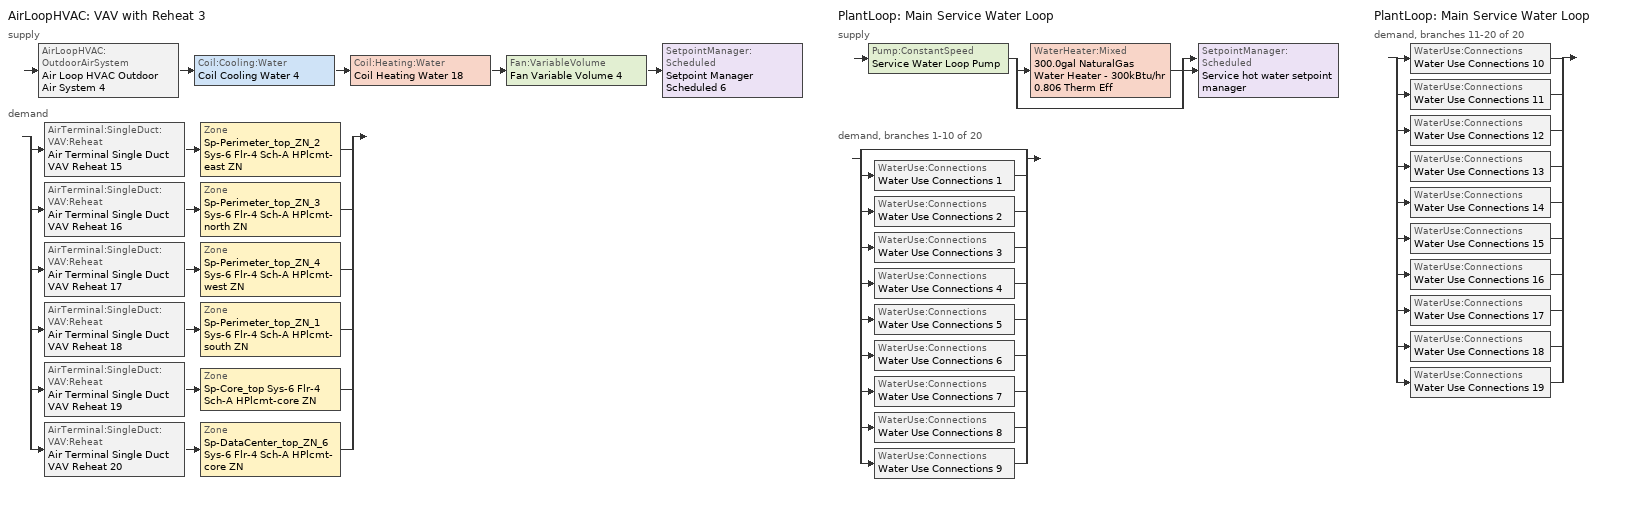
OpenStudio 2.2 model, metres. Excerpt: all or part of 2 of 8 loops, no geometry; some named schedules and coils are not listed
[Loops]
AirLoopHVAC 'VAV with Reheat 3'
 supply: AirLoopHVAC:OutdoorAirSystem 'Air Loop HVAC Outdoor Air System 4' > Coil:Cooling:Water 'Coil Cooling Water 4' > Coil:Heating:Water 'Coil Heating Water 18' > Fan:VariableVolume 'Fan Variable Volume 4' > SetpointManager:Scheduled 'Setpoint Manager Scheduled 6'
 demand: split
  | AirTerminal:SingleDuct:VAV:Reheat 'Air Terminal Single Duct VAV Reheat 15' > Zone 'Sp-Perimeter_top_ZN_2 Sys-6 Flr-4 Sch-A HPlcmt-east ZN'
  | AirTerminal:SingleDuct:VAV:Reheat 'Air Terminal Single Duct VAV Reheat 16' > Zone 'Sp-Perimeter_top_ZN_3 Sys-6 Flr-4 Sch-A HPlcmt-north ZN'
  | AirTerminal:SingleDuct:VAV:Reheat 'Air Terminal Single Duct VAV Reheat 17' > Zone 'Sp-Perimeter_top_ZN_4 Sys-6 Flr-4 Sch-A HPlcmt-west ZN'
  | AirTerminal:SingleDuct:VAV:Reheat 'Air Terminal Single Duct VAV Reheat 18' > Zone 'Sp-Perimeter_top_ZN_1 Sys-6 Flr-4 Sch-A HPlcmt-south ZN'
  | AirTerminal:SingleDuct:VAV:Reheat 'Air Terminal Single Duct VAV Reheat 19' > Zone 'Sp-Core_top Sys-6 Flr-4 Sch-A HPlcmt-core ZN'
  | AirTerminal:SingleDuct:VAV:Reheat 'Air Terminal Single Duct VAV Reheat 20' > Zone 'Sp-DataCenter_top_ZN_6 Sys-6 Flr-4 Sch-A HPlcmt-core ZN'
PlantLoop 'Main Service Water Loop'
 supply: Pump:ConstantSpeed 'Service Water Loop Pump' > split
  | WaterHeater:Mixed '300.0gal NaturalGas Water Heater - 300kBtu/hr 0.806 Therm Eff'
  | bypass
  join > SetpointManager:Scheduled 'Service hot water setpoint manager'
 demand, branches 1-10 of 20: split
  | bypass
  | WaterUse:Connections 'Water Use Connections 1'
  | WaterUse:Connections 'Water Use Connections 2'
  | WaterUse:Connections 'Water Use Connections 3'
  | WaterUse:Connections 'Water Use Connections 4'
  | WaterUse:Connections 'Water Use Connections 5'
  | WaterUse:Connections 'Water Use Connections 6'
  | WaterUse:Connections 'Water Use Connections 7'
  | WaterUse:Connections 'Water Use Connections 8'
  | WaterUse:Connections 'Water Use Connections 9'
PlantLoop 'Main Service Water Loop'
 demand, branches 11-20 of 20: split
  | WaterUse:Connections 'Water Use Connections 10'
  | WaterUse:Connections 'Water Use Connections 11'
  | WaterUse:Connections 'Water Use Connections 12'
  | WaterUse:Connections 'Water Use Connections 13'
  | WaterUse:Connections 'Water Use Connections 14'
  | WaterUse:Connections 'Water Use Connections 15'
  | WaterUse:Connections 'Water Use Connections 16'
  | WaterUse:Connections 'Water Use Connections 17'
  | WaterUse:Connections 'Water Use Connections 18'
  | WaterUse:Connections 'Water Use Connections 19'
[Sizing:Zone] Zone Cooling Design Supply Air Temperature Input Method=SupplyAirTemperature; Zone Cooling Design Supply Air Temperature {C}=13; Zone Cooling Design Supply Air Temperature Difference {deltaC}=11.11; Zone Heating Design Supply Air Temperature Input Method=SupplyAirTemperature; Zone Heating Design Supply Air Temperature {C}=43; Zone Heating Design Supply Air Temperature Difference {deltaC}=11.11; Zone Cooling Design Supply Air Humidity Ratio {kg-H2O/kg-air}=0.0085; Zone Heating Design Supply Air Humidity Ratio {kg-H2O/kg-air}=0.008; Zone Heating Sizing Factor=1.3; Zone Cooling Sizing Factor=1.1; Cooling Design Air Flow Method=DesignDay; Heating Design Air Flow Method=DesignDay; Account for Dedicated Outdoor Air System=No; Dedicated Outdoor Air System Control Strategy=NeutralSupplyAir; Dedicated Outdoor Air Low Setpoint Temperature for Design {C}=autosize; Dedicated Outdoor Air High Setpoint Temperature for Design {C}=autosize
Sp-Perimeter_top_ZN_3 Sys-6 Flr-4 Sch-A HPlcmt-north ZN; Sp-Perimeter_top_ZN_2 Sys-6 Flr-4 Sch-A HPlcmt-east ZN; Sp-Perimeter_top_ZN_4 Sys-6 Flr-4 Sch-A HPlcmt-west ZN; Sp-Perimeter_top_ZN_1 Sys-6 Flr-4 Sch-A HPlcmt-south ZN; Sp-DataCenter_top_ZN_6 Sys-6 Flr-4 Sch-A HPlcmt-core ZN; Sp-Core_top Sys-6 Flr-4 Sch-A HPlcmt-core ZN
[Zone equipment]
Sp-Perimeter_top_ZN_3 Sys-6 Flr-4 Sch-A HPlcmt-north ZN: Air Terminal Single Duct VAV Reheat 16, Zone HVAC Baseboard Convective Water 16
Sp-Perimeter_top_ZN_2 Sys-6 Flr-4 Sch-A HPlcmt-east ZN: Air Terminal Single Duct VAV Reheat 15, Zone HVAC Baseboard Convective Water 15
Sp-Perimeter_top_ZN_4 Sys-6 Flr-4 Sch-A HPlcmt-west ZN: Air Terminal Single Duct VAV Reheat 17, Zone HVAC Baseboard Convective Water 17
Sp-Perimeter_top_ZN_1 Sys-6 Flr-4 Sch-A HPlcmt-south ZN: Air Terminal Single Duct VAV Reheat 18, Zone HVAC Baseboard Convective Water 18
Sp-DataCenter_top_ZN_6 Sys-6 Flr-4 Sch-A HPlcmt-core ZN: Air Terminal Single Duct VAV Reheat 20, Zone HVAC Baseboard Convective Water 20
Sp-Core_top Sys-6 Flr-4 Sch-A HPlcmt-core ZN: Air Terminal Single Duct VAV Reheat 19, Zone HVAC Baseboard Convective Water 19
[PlantLoop]
Main Service Water Loop: Glycol Concentration=0; Maximum Loop Temperature {C}=60; Minimum Loop Temperature {C}=10; Plant Loop Volume {m3}=Autocalculate; Load Distribution Scheme=Optimal
[Sizing:Plant]
Main Service Water Loop: Loop Type=Heating; Design Loop Exit Temperature {C}=60; Loop Design Temperature Difference {deltaC}=5; Sizing Option=NonCoincident; Zone Timesteps in Averaging Window=1; Coincident Sizing Factor Mode=None
[Pump:ConstantSpeed]
Service Water Loop Pump: Rated Flow Rate {m3/s}=autosize; Rated Pump Head {Pa}=29891; Rated Power Consumption {W}=autosize; Motor Efficiency=0.7; Fraction of Motor Inefficiencies to Fluid Stream=0; Pump Control Type=Intermittent
[SetpointManager:Scheduled] Control Variable=Temperature
Name | Schedule
Setpoint Manager Scheduled 6 | Supply Air Temp 3
Service hot water setpoint manager | Service Water Loop Temp - 140F
[AirLoopHVAC]
VAV with Reheat 3: Availability Schedule=VAV with Reheat 3 Occ Sch; Availability Manager=Availability Manager Night Cycle 4; Design Supply Air Flow Rate {m3/s}=AutoSize
[Sizing:System]
VAV with Reheat 3: Type of Load to Size On=Sensible; Design Outdoor Air Flow Rate {m3/s}=Autosize; Minimum System Air Flow Ratio=0.3; Preheat Design Temperature {C}=7; Preheat Design Humidity Ratio {kg-H2O/kg-Air}=0.008; Precool Design Temperature {C}=13; Precool Design Humidity Ratio {kg-H2O/kg-Air}=0.008; Central Cooling Design Supply Air Temperature {C}=13; Central Heating Design Supply Air Temperature {C}=13.1; Sizing Option=NonCoincident; 100% Outdoor Air in Cooling=No; 100% Outdoor Air in Heating=No; Central Cooling Design Supply Air Humidity Ratio {kg-H2O/kg-Air}=0.0085; Central Heating Design Supply Air Humidity Ratio {kg-H2O/kg-Air}=0.008; Cooling Design Air Flow Method=DesignDay; Cooling Design Air Flow Rate {m3/s}=0; Heating Design Air Flow Method=DesignDay; Heating Design Air Flow Rate {m3/s}=0; System Outdoor Air Method=ZoneSum; Zone Maximum Outdoor Air Fraction=1; Cooling Supply Air Flow Rate Per Floor Area {m3/s-m2}=0.00996765; Cooling Fraction of Autosized Cooling Supply Air Flow Rate=1; Cooling Supply Air Flow Rate Per Unit Cooling Capacity {m3/s-W}=3.94755e-05; Heating Supply Air Flow Rate Per Floor Area {m3/s-m2}=0.00996765; Heating Fraction of Autosized Heating Supply Air Flow Rate=1; Heating Fraction of Autosized Cooling Supply Air Flow Rate=1; Heating Supply Air Flow Rate Per Unit Heating Capacity {m3/s-W}=3.15882e-05; Cooling Design Capacity Method=CoolingDesignCapacity; Cooling Design Capacity {W}=autosize; Cooling Design Capacity Per Floor Area {W/m2}=234.7; Fraction of Autosized Cooling Design Capacity=1; Heating Design Capacity Method=HeatingDesignCapacity; Heating Design Capacity {W}=autosize; Heating Design Capacity Per Floor Area {W/m2}=157; Fraction of Autosized Heating Design Capacity=1; Central Cooling Capacity Control Method=OnOff
[Fan:VariableVolume]
Fan Variable Volume 4: Availability Schedule=Always On Discrete; Fan Efficiency=0.549965; Pressure Rise {Pa}=1458.33; Maximum Flow Rate {m3/s}=Autosize; Fan Power Minimum Flow Rate Input Method=Fraction; Fan Power Minimum Flow Fraction=0.5; Fan Power Minimum Air Flow Rate {m3/s}=0; Motor Efficiency=0.8461; Motor In Airstream Fraction=1; Fan Power Coefficient 1=-4.1457; Fan Power Coefficient 2=16.803; Fan Power Coefficient 3=-19.471; Fan Power Coefficient 4=7.8488; Fan Power Coefficient 5=0
[Controller:OutdoorAir]
Controller Outdoor Air 4: Minimum Outdoor Air Flow Rate {m3/s}=0; Maximum Outdoor Air Flow Rate {m3/s}=Autosize; Economizer Control Type=DifferentialEnthalpy; Economizer Control Action Type=ModulateFlow; Lockout Type=NoLockout; Minimum Limit Type=FixedMinimum; Minimum Outdoor Air Schedule=VAV with Reheat 3 Occ Sch; Controller Mechanical Ventilation=Controller Mechanical Ventilation 4; High Humidity Control=No; Heat Recovery Bypass Control Type=BypassWhenWithinEconomizerLimits
[Controller:MechanicalVentilation]
Controller Mechanical Ventilation 4: Availability Schedule=Always On Discrete; System Outdoor Air Method=ZoneSum
[AirLoopHVAC:OutdoorAirSystem]
Air Loop HVAC Outdoor Air System 4: Controller=Controller Outdoor Air 4
[AirTerminal:SingleDuct:VAV:Reheat] Availability Schedule=Always On Discrete; Maximum Air Flow Rate {m3/s}=AutoSize; Zone Minimum Air Flow Input Method=Constant; Constant Minimum Air Flow Fraction=0.3; Maximum Hot Water or Steam Flow Rate {m3/s}=AutoSize; Minimum Hot Water or Steam Flow Rate {m3/s}=0; Convergence Tolerance=0.001; Damper Heating Action=Normal; Maximum Flow per Zone Floor Area During Reheat {m3/s-m2}=AutoSize; Maximum Flow Fraction During Reheat=AutoSize; Maximum Reheat Air Temperature {C}=43; Control For Outdoor Air=No
Name | Fixed Minimum Air Flow Rate {m3/s} | Reheat Coil
Air Terminal Single Duct VAV Reheat 15 | 0.40395 | Coil Heating Water 19
Air Terminal Single Duct VAV Reheat 16 | 0.626826 | Coil Heating Water 20
Air Terminal Single Duct VAV Reheat 17 | 0.40395 | Coil Heating Water 21
Air Terminal Single Duct VAV Reheat 18 | 0.626839 | Coil Heating Water 22
Air Terminal Single Duct VAV Reheat 19 | 4.99224 | Coil Heating Water 23
Air Terminal Single Duct VAV Reheat 20 | 0.0724055 | Coil Heating Water 24
[WaterHeater:Mixed]
300.0gal NaturalGas Water Heater - 300kBtu/hr 0.806 Therm Eff: Tank Volume {m3}=1.13562; Setpoint Temperature Schedule=Service Water Loop Temp - 140F; Deadband Temperature Difference {deltaC}=2; Maximum Temperature Limit {C}=82.2222; Heater Control Type=Cycle; Heater Maximum Capacity {W}=87921.3; Heater Fuel Type=NaturalGas; Heater Thermal Efficiency=0.806081; Part Load Factor Curve=SWH-EFFFPLR-NECB2011; Off Cycle Parasitic Fuel Consumption Rate {W}=20; Off Cycle Parasitic Fuel Type=NaturalGas; Off Cycle Parasitic Heat Fraction to Tank=0.8; On Cycle Parasitic Fuel Type=NaturalGas; On Cycle Parasitic Heat Fraction to Tank=0; Ambient Temperature Indicator=Schedule; Ambient Temperature Schedule=Water Heater Ambient Temp Schedule - 70F; Off Cycle Loss Coefficient to Ambient Temperature {W/K}=13.7474; On Cycle Loss Coefficient to Ambient Temperature {W/K}=13.7474; Use Side Effectiveness=1; Source Side Effectiveness=1; Use Side Design Flow Rate {m3/s}=autosize; Source Side Design Flow Rate {m3/s}=autosize; Indirect Water Heating Recovery Time {hr}=1.5
[WaterUse:Connections]
Name | Water Use Equipment Name 1
Water Use Connections 1 | Core_bottom Service Water Use 0.96gal/min
Water Use Connections 2 | Core_mid Service Water Use 0.96gal/min
Water Use Connections 3 | Core_top Service Water Use 0.96gal/min
Water Use Connections 4 | Perimeter_bot_zn_1 Service Water Use 0.12gal/min
Water Use Connections 5 | Perimeter_bot_zn_2 Service Water Use 0.08gal/min
Water Use Connections 6 | Perimeter_bot_zn_3 Service Water Use 0.12gal/min
Water Use Connections 7 | Perimeter_bot_zn_4 Service Water Use 0.08gal/min
Water Use Connections 8 | Perimeter_mid_zn_1 Service Water Use 0.12gal/min
Water Use Connections 9 | Perimeter_mid_zn_2 Service Water Use 0.08gal/min
Water Use Connections 10 | Perimeter_mid_zn_3 Service Water Use 0.12gal/min
Water Use Connections 11 | Perimeter_mid_zn_4 Service Water Use 0.08gal/min
Water Use Connections 12 | Perimeter_top_zn_1 Service Water Use 0.12gal/min
Water Use Connections 13 | Perimeter_top_zn_2 Service Water Use 0.08gal/min
Water Use Connections 14 | Perimeter_top_zn_3 Service Water Use 0.12gal/min
Water Use Connections 15 | Perimeter_top_zn_4 Service Water Use 0.08gal/min
Water Use Connections 16 | Datacenter_basement_zn_6 Service Water Use 0.3gal/min
Water Use Connections 17 | Datacenter_bot_zn_6 Service Water Use 0.01gal/min
Water Use Connections 18 | Datacenter_mid_zn_6 Service Water Use 0.01gal/min
Water Use Connections 19 | Datacenter_top_zn_6 Service Water Use 0.01gal/min
[WaterUse:Equipment:Definition]
Name | Peak Flow Rate {m3/s} | Target Temperature Schedule | Sensible Fraction Schedule | Latent Fraction Schedule
Core_bottom Service Water Use Def 0.96gal/min | 6.0423e-05 | Schedule Ruleset 5 | Schedule Ruleset 3 | Schedule Ruleset 4
Core_mid Service Water Use Def 0.96gal/min | 6.0423e-05 | Schedule Ruleset 8 | Schedule Ruleset 6 | Schedule Ruleset 7
Core_top Service Water Use Def 0.96gal/min | 6.0423e-05 | Schedule Ruleset 11 | Schedule Ruleset 9 | Schedule Ruleset 10
Perimeter_bot_zn_1 Service Water Use Def 0.12gal/min | 7.58688e-06 | Schedule Ruleset 14 | Schedule Ruleset 12 | Schedule Ruleset 13
Perimeter_bot_zn_2 Service Water Use Def 0.08gal/min | 4.88917e-06 | Schedule Ruleset 17 | Schedule Ruleset 15 | Schedule Ruleset 16
Perimeter_bot_zn_3 Service Water Use Def 0.12gal/min | 7.58672e-06 | Schedule Ruleset 20 | Schedule Ruleset 18 | Schedule Ruleset 19
Perimeter_bot_zn_4 Service Water Use Def 0.08gal/min | 4.88917e-06 | Schedule Ruleset 23 | Schedule Ruleset 21 | Schedule Ruleset 22
Perimeter_mid_zn_1 Service Water Use Def 0.12gal/min | 7.58688e-06 | Schedule Ruleset 26 | Schedule Ruleset 24 | Schedule Ruleset 25
Perimeter_mid_zn_2 Service Water Use Def 0.08gal/min | 4.88917e-06 | Schedule Ruleset 29 | Schedule Ruleset 27 | Schedule Ruleset 28
Perimeter_mid_zn_3 Service Water Use Def 0.12gal/min | 7.58672e-06 | Schedule Ruleset 32 | Schedule Ruleset 30 | Schedule Ruleset 31
Perimeter_mid_zn_4 Service Water Use Def 0.08gal/min | 4.88917e-06 | Schedule Ruleset 35 | Schedule Ruleset 33 | Schedule Ruleset 34
Perimeter_top_zn_1 Service Water Use Def 0.12gal/min | 7.58688e-06 | Schedule Ruleset 38 | Schedule Ruleset 36 | Schedule Ruleset 37
Perimeter_top_zn_2 Service Water Use Def 0.08gal/min | 4.88917e-06 | Schedule Ruleset 41 | Schedule Ruleset 39 | Schedule Ruleset 40
Perimeter_top_zn_3 Service Water Use Def 0.12gal/min | 7.58672e-06 | Schedule Ruleset 44 | Schedule Ruleset 42 | Schedule Ruleset 43
Perimeter_top_zn_4 Service Water Use Def 0.08gal/min | 4.88917e-06 | Schedule Ruleset 47 | Schedule Ruleset 45 | Schedule Ruleset 46
Datacenter_basement_zn_6 Service Water Use Def 0.3gal/min | 1.89704e-05 | Schedule Ruleset 50 | Schedule Ruleset 48 | Schedule Ruleset 49
Datacenter_bot_zn_6 Service Water Use Def 0.01gal/min | 8.76352e-07 | Schedule Ruleset 53 | Schedule Ruleset 51 | Schedule Ruleset 52
Datacenter_mid_zn_6 Service Water Use Def 0.01gal/min | 8.76352e-07 | Schedule Ruleset 56 | Schedule Ruleset 54 | Schedule Ruleset 55
Datacenter_top_zn_6 Service Water Use Def 0.01gal/min | 8.76352e-07 | Schedule Ruleset 59 | Schedule Ruleset 57 | Schedule Ruleset 58
[WaterUse:Equipment] Flow Rate Fraction Schedule=NECB-A-Service Water Heating
Name | Water Use Equipment Definition | Space
Core_bottom Service Water Use 0.96gal/min | Core_bottom Service Water Use Def 0.96gal/min | Core_bottom
Core_mid Service Water Use 0.96gal/min | Core_mid Service Water Use Def 0.96gal/min | Core_mid
Core_top Service Water Use 0.96gal/min | Core_top Service Water Use Def 0.96gal/min | Core_top
Perimeter_bot_zn_1 Service Water Use 0.12gal/min | Perimeter_bot_zn_1 Service Water Use Def 0.12gal/min | Perimeter_bot_ZN_1
Perimeter_bot_zn_2 Service Water Use 0.08gal/min | Perimeter_bot_zn_2 Service Water Use Def 0.08gal/min | Perimeter_bot_ZN_2
Perimeter_bot_zn_3 Service Water Use 0.12gal/min | Perimeter_bot_zn_3 Service Water Use Def 0.12gal/min | Perimeter_bot_ZN_3
Perimeter_bot_zn_4 Service Water Use 0.08gal/min | Perimeter_bot_zn_4 Service Water Use Def 0.08gal/min | Perimeter_bot_ZN_4
Perimeter_mid_zn_1 Service Water Use 0.12gal/min | Perimeter_mid_zn_1 Service Water Use Def 0.12gal/min | Perimeter_mid_ZN_1
Perimeter_mid_zn_2 Service Water Use 0.08gal/min | Perimeter_mid_zn_2 Service Water Use Def 0.08gal/min | Perimeter_mid_ZN_2
Perimeter_mid_zn_3 Service Water Use 0.12gal/min | Perimeter_mid_zn_3 Service Water Use Def 0.12gal/min | Perimeter_mid_ZN_3
Perimeter_mid_zn_4 Service Water Use 0.08gal/min | Perimeter_mid_zn_4 Service Water Use Def 0.08gal/min | Perimeter_mid_ZN_4
Perimeter_top_zn_1 Service Water Use 0.12gal/min | Perimeter_top_zn_1 Service Water Use Def 0.12gal/min | Perimeter_top_ZN_1
Perimeter_top_zn_2 Service Water Use 0.08gal/min | Perimeter_top_zn_2 Service Water Use Def 0.08gal/min | Perimeter_top_ZN_2
Perimeter_top_zn_3 Service Water Use 0.12gal/min | Perimeter_top_zn_3 Service Water Use Def 0.12gal/min | Perimeter_top_ZN_3
Perimeter_top_zn_4 Service Water Use 0.08gal/min | Perimeter_top_zn_4 Service Water Use Def 0.08gal/min | Perimeter_top_ZN_4
Datacenter_basement_zn_6 Service Water Use 0.3gal/min | Datacenter_basement_zn_6 Service Water Use Def 0.3gal/min | DataCenter_basement_ZN_6
Datacenter_bot_zn_6 Service Water Use 0.01gal/min | Datacenter_bot_zn_6 Service Water Use Def 0.01gal/min | DataCenter_bot_ZN_6
Datacenter_mid_zn_6 Service Water Use 0.01gal/min | Datacenter_mid_zn_6 Service Water Use Def 0.01gal/min | DataCenter_mid_ZN_6
Datacenter_top_zn_6 Service Water Use 0.01gal/min | Datacenter_top_zn_6 Service Water Use Def 0.01gal/min | DataCenter_top_ZN_6
[AvailabilityManager:NightCycle]
Availability Manager Night Cycle 4: Control Type=CycleOnAny; Thermostat Tolerance {deltaC}=1; Cycling Run Time {s}=3600
[Schedule:Ruleset]
Supply Air Temp 3: Default Day Schedule=Supply Air Temp Default 3
Service Water Loop Temp - 140F: Default Day Schedule=Service Water Loop Temp - 140F Default
Water Heater Ambient Temp Schedule - 70F: Default Day Schedule=Water Heater Ambient Temp Schedule - 70F Default
Schedule Ruleset 3: Default Day Schedule=Schedule Day 7
Schedule Ruleset 4: Default Day Schedule=Schedule Day 8
Schedule Ruleset 5: Default Day Schedule=Schedule Day 9
NECB-A-Service Water Heating: Default Day Schedule=NECB-A-Service Water Heating Default
Schedule Ruleset 6: Default Day Schedule=Schedule Day 10
Schedule Ruleset 7: Default Day Schedule=Schedule Day 11
Schedule Ruleset 8: Default Day Schedule=Schedule Day 12
Schedule Ruleset 9: Default Day Schedule=Schedule Day 13
Schedule Ruleset 10: Default Day Schedule=Schedule Day 14
Schedule Ruleset 11: Default Day Schedule=Schedule Day 15
Schedule Ruleset 12: Default Day Schedule=Schedule Day 16
Schedule Ruleset 13: Default Day Schedule=Schedule Day 17
Schedule Ruleset 14: Default Day Schedule=Schedule Day 18
Schedule Ruleset 15: Default Day Schedule=Schedule Day 19
Schedule Ruleset 16: Default Day Schedule=Schedule Day 20
Schedule Ruleset 17: Default Day Schedule=Schedule Day 21
Schedule Ruleset 18: Default Day Schedule=Schedule Day 22
Schedule Ruleset 19: Default Day Schedule=Schedule Day 23
Schedule Ruleset 20: Default Day Schedule=Schedule Day 24
Schedule Ruleset 21: Default Day Schedule=Schedule Day 25
Schedule Ruleset 22: Default Day Schedule=Schedule Day 26
Schedule Ruleset 23: Default Day Schedule=Schedule Day 27
Schedule Ruleset 24: Default Day Schedule=Schedule Day 28
Schedule Ruleset 25: Default Day Schedule=Schedule Day 29
Schedule Ruleset 26: Default Day Schedule=Schedule Day 30
Schedule Ruleset 27: Default Day Schedule=Schedule Day 31
Schedule Ruleset 28: Default Day Schedule=Schedule Day 32
Schedule Ruleset 29: Default Day Schedule=Schedule Day 33
Schedule Ruleset 30: Default Day Schedule=Schedule Day 34
Schedule Ruleset 31: Default Day Schedule=Schedule Day 35
Schedule Ruleset 32: Default Day Schedule=Schedule Day 36
Schedule Ruleset 33: Default Day Schedule=Schedule Day 37
Schedule Ruleset 34: Default Day Schedule=Schedule Day 38
Schedule Ruleset 35: Default Day Schedule=Schedule Day 39
Schedule Ruleset 36: Default Day Schedule=Schedule Day 40
Schedule Ruleset 37: Default Day Schedule=Schedule Day 41
Schedule Ruleset 38: Default Day Schedule=Schedule Day 42
Schedule Ruleset 39: Default Day Schedule=Schedule Day 43
Schedule Ruleset 40: Default Day Schedule=Schedule Day 44
Schedule Ruleset 41: Default Day Schedule=Schedule Day 45
Schedule Ruleset 42: Default Day Schedule=Schedule Day 46
Schedule Ruleset 43: Default Day Schedule=Schedule Day 47
Schedule Ruleset 44: Default Day Schedule=Schedule Day 48
Schedule Ruleset 45: Default Day Schedule=Schedule Day 49
Schedule Ruleset 46: Default Day Schedule=Schedule Day 50
Schedule Ruleset 47: Default Day Schedule=Schedule Day 51
Schedule Ruleset 48: Default Day Schedule=Schedule Day 52
Schedule Ruleset 49: Default Day Schedule=Schedule Day 53
Schedule Ruleset 50: Default Day Schedule=Schedule Day 54
Schedule Ruleset 51: Default Day Schedule=Schedule Day 55
Schedule Ruleset 52: Default Day Schedule=Schedule Day 56
Schedule Ruleset 53: Default Day Schedule=Schedule Day 57
Schedule Ruleset 54: Default Day Schedule=Schedule Day 58
Schedule Ruleset 55: Default Day Schedule=Schedule Day 59
Schedule Ruleset 56: Default Day Schedule=Schedule Day 60
Schedule Ruleset 57: Default Day Schedule=Schedule Day 61
Schedule Ruleset 58: Default Day Schedule=Schedule Day 62
Schedule Ruleset 59: Default Day Schedule=Schedule Day 63
VAV with Reheat 3 Occ Sch: Default Day Schedule=VAV with Reheat 3 Occ Sch Default; Summer Design Day Schedule=VAV with Reheat 3 Occ Sch Summer Design Day; Winter Design Day Schedule=VAV with Reheat 3 Occ Sch Winter Design Day
[Schedule:Day]
Supply Air Temp Default 3: 24, 0, 13
Service Water Loop Temp - 140F Default; Schedule Day 9; Schedule Day 12; Schedule Day 15; Schedule Day 18; Schedule Day 21; Schedule Day 24; Schedule Day 27; Schedule Day 30: 24, 0, 60
Water Heater Ambient Temp Schedule - 70F Default: 24, 0, 21.1111
Schedule Day 7; Schedule Day 10; Schedule Day 13; Schedule Day 16; Schedule Day 19; Schedule Day 22; Schedule Day 25: 24, 0, 0.2
Schedule Day 8; NECB-A-Service Water Heating Sat Day; NECB-A-Service Water Heating Sun|Hol Day; Schedule Day 11; Schedule Day 14; Schedule Day 17; Schedule Day 20; Schedule Day 23; Schedule Day 26: 24, 0, 0.05
NECB-A-Service Water Heating Default; NECB-A-Service Water Heating Default|Wkdy Day: 7, 0, 0.05, 8, 0, 0.1, 10, 0, 0.5, 16, 0, 0.9, 17, 0, 0.7, 18, 0, 0.5, 19, 0, 0.3, 22, 0, 0.2, 24, 0, 0.05
VAV with Reheat 3 Occ Sch Default; VAV with Reheat 3 Occ Sch Winter Design Day; VAV with Reheat 3 Occ Sch Summer Design Day: 24, 0, 1
VAV with Reheat 3 Occ Sch Monday; VAV with Reheat 3 Occ Sch Tuesday; VAV with Reheat 3 Occ Sch Wednesday; VAV with Reheat 3 Occ Sch Thursday; VAV with Reheat 3 Occ Sch Friday: 8, 0, 0, 19, 0, 1, 24, 0, 0
VAV with Reheat 3 Occ Sch Saturday; VAV with Reheat 3 Occ Sch Sunday: 24, 0, 0
[Schedule:Rule] Date Specification Type=DateRange; Start Month=1; Start Day=1; End Month=12
Name | Schedule Ruleset | Rule Order | Day Schedule | Apply Monday | Apply Tuesday | Apply Wednesday | Apply Thursday | Apply Friday | End Day | Apply Saturday | Apply Sunday
Schedule Rule 17 | NECB-A-Service Water Heating | 2 | NECB-A-Service Water Heating Default|Wkdy Day | Yes | Yes | Yes | Yes | Yes | 31
Schedule Rule 18 | NECB-A-Service Water Heating | 1 | NECB-A-Service Water Heating Sat Day |  |  |  |  |  | 31 | Yes
Schedule Rule 19 | NECB-A-Service Water Heating | 0 | NECB-A-Service Water Heating Sun|Hol Day |  |  |  |  |  | 31 |  | Yes
VAV with Reheat 3 Occ Sch Monday Rule | VAV with Reheat 3 Occ Sch | 6 | VAV with Reheat 3 Occ Sch Monday | Yes |  |  |  |  | 25
VAV with Reheat 3 Occ Sch Tuesday Rule | VAV with Reheat 3 Occ Sch | 5 | VAV with Reheat 3 Occ Sch Tuesday |  | Yes |  |  |  | 26
VAV with Reheat 3 Occ Sch Wednesday Rule | VAV with Reheat 3 Occ Sch | 4 | VAV with Reheat 3 Occ Sch Wednesday |  |  | Yes |  |  | 27
VAV with Reheat 3 Occ Sch Thursday Rule | VAV with Reheat 3 Occ Sch | 3 | VAV with Reheat 3 Occ Sch Thursday |  |  |  | Yes |  | 28
VAV with Reheat 3 Occ Sch Friday Rule | VAV with Reheat 3 Occ Sch | 2 | VAV with Reheat 3 Occ Sch Friday |  |  |  |  | Yes | 29
VAV with Reheat 3 Occ Sch Saturday Rule | VAV with Reheat 3 Occ Sch | 1 | VAV with Reheat 3 Occ Sch Saturday |  |  |  |  |  | 30 | Yes
VAV with Reheat 3 Occ Sch Sunday Rule | VAV with Reheat 3 Occ Sch | 0 | VAV with Reheat 3 Occ Sch Sunday |  |  |  |  |  | 31 |  | Yes
[Schedule:Constant]
Always On Discrete: Value=1
[Curve:Cubic]
SWH-EFFFPLR-NECB2011: Coefficient1 Constant=0.7576; Coefficient2 x=1.0071; Coefficient3 x**2=-1.4443; Coefficient4 x**3=0.6844; Minimum Value of x=0; Maximum Value of x=1
